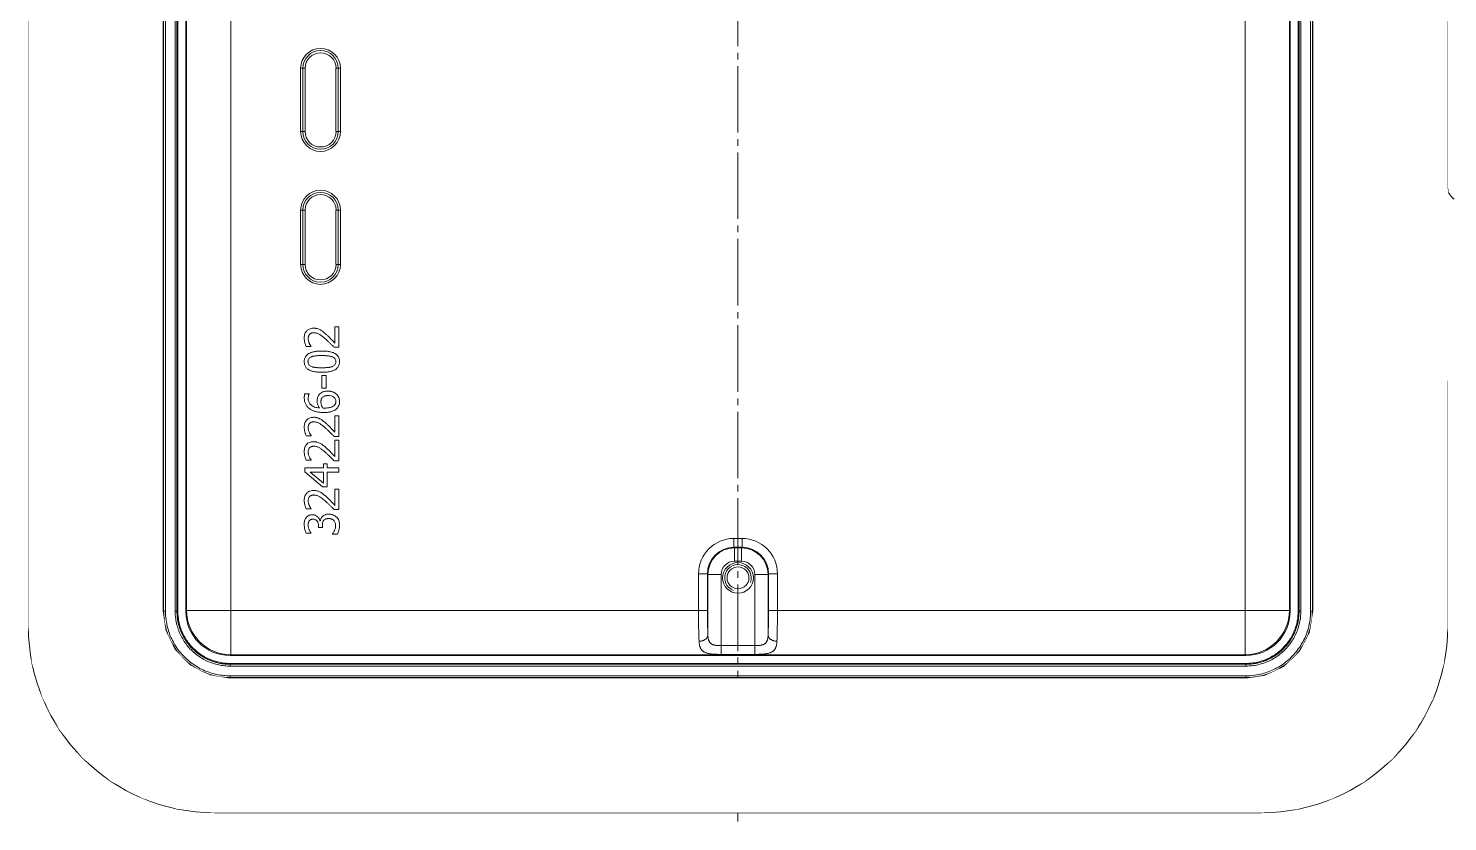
# Model space of a CAD drawing. Header units: millimetres. Extents: x -922 to 949, y -705 to 942.
# Drawn here: x 274.6 to 594.6, y 324.2 to 503.2 of the extents above; entities that cross this region are included whole.
import ezdxf

# ---------------------------------------------------------------- set-up
doc = ezdxf.new("R2010")
doc.units = ezdxf.units.MM
doc.linetypes.add('K5LT_AXLED', pattern=[19.5, 15, -1.5, 1.5, -1.5])
doc.linetypes.add('K5LT_THIN', pattern=[0])

# ---------------------------------------------------------------- blocks, each defined once
blk = doc.blocks.new('WIPEOUTCOLORING1')
for points in [[(274.61, 536.23), (274.61, 368.21), (275.48, 712.73)], [(564.31, 536.23), (564.31, 371.72), (593.81, 712.39)]]:
    blk.add_wipeout(points)
for points in [[(275.48, 712.73), (274.61, 368.21), (277.91, 720.55)], [(593.81, 712.39), (564.31, 371.72), (594.61, 704.24)]]:
    blk.add_wipeout(points)
blk.add_wipeout([(274.61, 368.21), (275.41, 360.06), (277.91, 720.55)])
blk.add_wipeout([(277.91, 720.55), (275.41, 360.06), (281.81, 727.75)])
blk.add_wipeout([(275.41, 360.06), (277.77, 352.23), (281.81, 727.75)])
blk.add_wipeout([(281.81, 727.75), (277.77, 352.23), (287.03, 734.06)])
blk.add_wipeout([(277.77, 352.23), (281.61, 344.99), (287.03, 734.06)])
blk.add_wipeout([(287.03, 734.06), (281.61, 344.99), (293.38, 739.23)])
blk.add_wipeout([(281.61, 344.99), (286.78, 338.65), (293.38, 739.23)])
blk.add_wipeout([(293.38, 739.23), (286.78, 338.65), (300.61, 743.07)])
blk.add_wipeout([(286.78, 338.65), (293.09, 333.42), (300.61, 743.07)])
blk.add_wipeout([(300.61, 743.07), (293.09, 333.42), (304.91, 700.73)])
blk.add_wipeout([(304.91, 700.73), (293.09, 333.42), (304.91, 536.23)])
blk.add_wipeout([(293.09, 333.42), (300.29, 329.52), (304.91, 536.23)])
blk.add_wipeout([(304.91, 536.23), (300.29, 329.52), (304.91, 371.72)])
blk.add_wipeout([(300.29, 329.52), (308.1, 327.1), (304.91, 371.72)])
blk.add_wipeout([(304.91, 371.72), (308.1, 327.1), (305.53, 367.44)])
blk.add_wipeout([(308.1, 327.1), (316.25, 326.23), (305.53, 367.44)])
blk.add_wipeout([(305.53, 367.44), (316.25, 326.23), (307.59, 363.11)])
blk.add_wipeout([(316.25, 326.23), (316.6, 326.23), (307.59, 363.11)])
blk.add_wipeout([(307.59, 363.11), (316.6, 326.23), (310.98, 359.57)])
blk.add_wipeout([(315.33, 357.3), (316.6, 326.23), (320.11, 356.53)])
blk.add_wipeout([(320.11, 356.53), (316.6, 326.23), (434.61, 356.53)])
blk.add_wipeout([(316.6, 326.23), (434.61, 326.23), (434.61, 356.53)])
for points in [[(316.6, 326.23), (315.33, 357.3), (310.98, 359.57)], [(434.61, 356.53), (434.61, 326.23), (549.11, 356.53)]]:
    blk.add_wipeout(points)
blk.add_wipeout([(434.61, 326.23), (552.63, 326.23), (549.11, 356.53)])
blk.add_wipeout([(549.11, 356.53), (552.63, 326.23), (553.4, 357.14)])
blk.add_wipeout([(552.63, 326.23), (560.77, 327.03), (553.4, 357.14)])
blk.add_wipeout([(553.4, 357.14), (560.77, 327.03), (557.73, 359.2)])
blk.add_wipeout([(560.77, 327.03), (568.61, 329.39), (557.73, 359.2)])
blk.add_wipeout([(557.73, 359.2), (568.61, 329.39), (561.27, 362.6)])
blk.add_wipeout([(568.61, 329.39), (575.84, 333.23), (561.27, 362.6)])
blk.add_wipeout([(561.27, 362.6), (575.84, 333.23), (563.54, 366.95)])
blk.add_wipeout([(575.84, 333.23), (582.19, 338.4), (563.54, 366.95)])
blk.add_wipeout([(563.54, 366.95), (582.19, 338.4), (564.31, 371.72)])
blk.add_wipeout([(582.19, 338.4), (587.41, 344.7), (564.31, 371.72)])
blk.add_wipeout([(564.31, 371.72), (587.41, 344.7), (594.61, 704.24)])
blk.add_wipeout([(587.41, 344.7), (591.31, 351.9), (594.61, 704.24)])
blk.add_wipeout([(594.61, 704.24), (591.31, 351.9), (594.61, 648.73)])
blk.add_wipeout([(591.31, 351.9), (593.74, 359.72), (594.61, 648.73)])
blk.add_wipeout([(594.61, 648.73), (593.74, 359.72), (594.63, 648.42)])
blk.add_wipeout([(594.61, 605.14), (593.74, 359.72), (594.61, 536.23)])
blk.add_wipeout([(594.61, 536.23), (593.74, 359.72), (594.61, 467.32)])
blk.add_wipeout([(593.74, 359.72), (594.61, 367.86), (594.61, 467.32)])
blk.add_wipeout([(594.61, 467.32), (594.61, 423.73), (594.76, 466.39)])
blk.add_wipeout([(593.74, 359.72), (594.61, 605.14), (594.63, 648.42)])
blk = doc.blocks.new('U17')
at = {"color": 30, "linetype": 'K5LT_AXLED', "lineweight": 18, "true_color": 0xff8000}
blk.add_line((434.61, 748.23), (434.61, 324.23), dxfattribs=at)
at = {"color": 7, "linetype": 'K5LT_THIN', "lineweight": 18}
for p, q in [((274.61, 368.21), (274.61, 704.24)), ((304.91, 700.73), (304.91, 371.72)), ((305.11, 700.73), (305.11, 371.72)), ((305.51, 700.73), (305.51, 371.72)), ((307.71, 700.73), (307.71, 371.72)), ((308.11, 700.73), (308.11, 371.72)), ((308.31, 700.73), (308.31, 371.72)), ((310.11, 371.72), (310.11, 700.73)), ((310.27, 700.57), (310.27, 371.89)), ((320.27, 700.57), (320.27, 371.89)), ((548.95, 371.89), (548.95, 700.57)), ((558.95, 371.89), (558.95, 700.57)), ((559.11, 700.73), (559.11, 371.72)), ((560.91, 371.72), (560.91, 700.73)), ((561.11, 371.72), (561.11, 700.73)), ((561.51, 371.72), (561.51, 700.73)), ((563.71, 371.72), (563.71, 700.73)), ((564.11, 371.72), (564.11, 700.73)), ((564.31, 371.72), (564.31, 700.73)), ((594.61, 605.14), (594.61, 467.32)), ((335.99, 494.23), (335.99, 479.96)), ((335.99, 494.23), (336.49, 494.23)), ((336.49, 494.23), (336.49, 494.23)), ((336.49, 494.23), (336.49, 479.96)), ((336.49, 494.23), (336.99, 494.23)), ((336.49, 494.23), (336.49, 479.96)), ((336.99, 494.23), (336.99, 479.96)), ((344.46, 494.23), (343.96, 494.23)), ((343.96, 479.96), (343.96, 494.23)), ((344.46, 494.23), (344.46, 494.23)), ((344.96, 494.23), (344.46, 494.23)), ((344.46, 479.96), (344.46, 494.23)), ((344.46, 479.96), (344.46, 494.23)), ((344.96, 479.96), (344.96, 494.23)), ((335.99, 479.96), (336.49, 479.96)), ((336.49, 479.96), (336.49, 479.96)), ((336.49, 479.96), (336.99, 479.96)), ((344.46, 479.96), (343.96, 479.96)), ((344.46, 479.96), (344.46, 479.96)), ((344.96, 479.96), (344.46, 479.96)), ((335.99, 462.23), (335.99, 449.96)), ((335.99, 462.23), (336.49, 462.23)), ((336.49, 462.23), (336.49, 462.23)), ((336.49, 462.23), (336.49, 449.96)), ((336.49, 462.23), (336.99, 462.23)), ((336.49, 462.23), (336.49, 449.96)), ((336.99, 462.23), (336.99, 449.96)), ((343.96, 449.96), (343.96, 462.23)), ((344.46, 462.23), (343.96, 462.23)), ((344.46, 462.23), (344.46, 462.23)), ((344.96, 462.23), (344.46, 462.23)), ((344.46, 449.96), (344.46, 462.23)), ((344.46, 449.96), (344.46, 462.23)), ((344.96, 449.96), (344.96, 462.23)), ((335.99, 449.96), (336.49, 449.96)), ((336.49, 449.96), (336.49, 449.96)), ((336.49, 449.96), (336.99, 449.96)), ((344.46, 449.96), (343.96, 449.96)), ((344.46, 449.96), (344.46, 449.96)), ((344.96, 449.96), (344.46, 449.96)), ((344.61, 435.89), (343.73, 435.89)), ((343.73, 435.89), (343.73, 432.21)), ((344.61, 431.27), (344.61, 435.89)), ((337.26, 431.43), (338.35, 431.43)), ((338.35, 431.43), (338.35, 431.48)), ((343.54, 431.27), (344.61, 431.27)), ((341.73, 424.91), (340.8, 424.91)), ((340.8, 424.91), (340.8, 422.08)), ((341.73, 422.08), (341.73, 424.91)), ((594.61, 423.73), (594.61, 368.21)), ((337.91, 420.74), (336.92, 420.74)), ((337.91, 420.7), (337.91, 420.74)), ((340.8, 422.08), (341.73, 422.08)), ((344.61, 415.78), (343.73, 415.78)), ((343.73, 415.78), (343.73, 412.1)), ((344.61, 411.16), (344.61, 415.78)), ((337.26, 411.32), (338.35, 411.32)), ((338.35, 411.32), (338.35, 411.38)), ((343.54, 411.16), (344.61, 411.16)), ((344.61, 410.28), (343.73, 410.28)), ((343.73, 410.28), (343.73, 406.6)), ((344.61, 405.66), (344.61, 410.28)), ((336.96, 404.08), (336.96, 403.15)), ((341.16, 404.08), (336.96, 404.08)), ((337.26, 405.82), (338.35, 405.82)), ((338.35, 405.82), (338.35, 405.87)), ((341.98, 404.97), (341.16, 404.97)), ((341.16, 404.97), (341.16, 404.08)), ((341.98, 404.08), (341.98, 404.97)), ((344.61, 404.08), (341.98, 404.08)), ((343.54, 405.66), (344.61, 405.66)), ((344.61, 403.11), (344.61, 404.08)), ((336.96, 403.15), (340.9, 399.81)), ((338.17, 403.11), (341.16, 400.59)), ((341.16, 403.11), (338.17, 403.11)), ((341.16, 400.59), (341.16, 403.11)), ((341.98, 403.11), (344.61, 403.11)), ((341.98, 399.81), (341.98, 403.11)), ((340.9, 399.81), (341.98, 399.81)), ((344.61, 399.27), (343.73, 399.27)), ((343.73, 399.27), (343.73, 395.59)), ((344.61, 394.65), (344.61, 399.27)), ((337.26, 394.81), (338.35, 394.81)), ((338.35, 394.81), (338.35, 394.87)), ((343.54, 394.65), (344.61, 394.65)), ((340.04, 390.95), (340.04, 390.62)), ((340.04, 390.62), (340.89, 390.62)), ((340.43, 392.11), (340.36, 392.11)), ((340.89, 390.62), (340.89, 391.04)), ((337.28, 389.3), (338.36, 389.3)), ((338.36, 389.3), (338.36, 389.36)), ((343.21, 389.16), (343.21, 389.09)), ((343.21, 389.09), (344.3, 389.09)), ((435.52, 388.13), (433.7, 388.13)), ((433.7, 388.13), (433.7, 386.13)), ((435.52, 388.13), (435.52, 386.13)), ((433.7, 386.13), (433.82, 386.01)), ((435.52, 386.13), (433.7, 386.13)), ((433.82, 386.01), (433.82, 383.01)), ((435.4, 386.01), (433.82, 386.01)), ((435.52, 386.13), (435.4, 386.01)), ((435.4, 383.01), (435.4, 386.01)), ((435.4, 383.01), (433.82, 383.01)), ((425.71, 380.14), (425.71, 371.89)), ((425.71, 380.14), (427.71, 380.14)), ((427.71, 380.14), (427.83, 380.02)), ((427.71, 380.14), (427.71, 371.89)), ((427.83, 380.02), (427.83, 366.31)), ((430.82, 380.02), (427.83, 380.02)), ((430.82, 380.02), (430.82, 363.95)), ((438.4, 363.95), (438.4, 380.02)), ((441.39, 380.02), (438.4, 380.02)), ((441.51, 380.14), (441.39, 380.02)), ((441.39, 366.31), (441.39, 380.02)), ((441.51, 371.89), (441.51, 380.14)), ((443.51, 380.14), (441.51, 380.14)), ((443.51, 371.89), (443.51, 380.14)), ((304.91, 371.72), (305.11, 371.72)), ((305.11, 371.72), (305.51, 371.72)), ((307.71, 371.72), (308.11, 371.72)), ((308.11, 371.72), (308.31, 371.72)), ((310.27, 371.89), (310.11, 371.72)), ((310.27, 371.89), (320.27, 371.89)), ((320.27, 371.89), (425.71, 371.89)), ((320.27, 371.89), (320.27, 361.89)), ((425.71, 371.89), (427.71, 371.89)), ((443.51, 371.89), (441.51, 371.89)), ((443.51, 371.89), (548.95, 371.89)), ((548.95, 371.89), (558.95, 371.89)), ((548.95, 361.89), (548.95, 371.89)), ((558.95, 371.89), (559.11, 371.72)), ((561.11, 371.72), (560.91, 371.72)), ((561.51, 371.72), (561.11, 371.72)), ((564.11, 371.72), (563.71, 371.72)), ((564.31, 371.72), (564.11, 371.72)), ((320.27, 361.89), (320.11, 361.73)), ((549.11, 361.73), (320.11, 361.73)), ((320.27, 361.89), (548.95, 361.89)), ((430.82, 363.95), (438.4, 363.95)), ((430.82, 361.97), (430.82, 363.95)), ((430.82, 361.97), (438.4, 361.97)), ((438.4, 361.97), (438.4, 363.95)), ((548.95, 361.89), (549.11, 361.73)), ((320.11, 359.93), (549.11, 359.93)), ((320.11, 359.73), (320.11, 359.93)), ((320.11, 359.73), (549.11, 359.73)), ((320.11, 359.33), (320.11, 359.73)), ((320.11, 359.33), (549.11, 359.33)), ((549.11, 359.73), (549.11, 359.93)), ((549.11, 359.33), (549.11, 359.73)), ((320.11, 357.13), (549.11, 357.13)), ((320.11, 356.73), (320.11, 357.13)), ((320.11, 356.73), (549.11, 356.73)), ((320.11, 356.53), (320.11, 356.73)), ((320.11, 356.53), (549.11, 356.53)), ((549.11, 356.73), (549.11, 357.13)), ((549.11, 356.53), (549.11, 356.73)), ((552.63, 326.23), (316.6, 326.23))]:
    blk.add_line(p, q, dxfattribs=at)
for centre, radius in [((288.61, 461.23), 5.25), ((580.61, 461.23), 5.25), ((288.61, 386.23), 5.25), ((580.61, 386.23), 5.25), ((434.61, 379.23), 3.46), ((434.61, 379.23), 2.46), ((335.61, 340.23), 5.25), ((401.61, 340.23), 5.25), ((467.61, 340.23), 5.25), ((533.61, 340.23), 5.25)]:
    blk.add_circle(centre, radius, dxfattribs=at)
for centre, radius, start, end in [((340.48, 494.23), 4.49, 0, 180), ((340.48, 494.23), 3.99, 0, 180), ((340.48, 494.23), 3.99, 0, 180), ((340.48, 494.23), 3.49, 0, 180), ((340.48, 479.96), 4.49, 180, 0), ((340.48, 479.96), 3.99, 180, 0), ((340.48, 479.96), 3.99, 180, 0), ((340.48, 479.96), 3.49, 180, 0), ((340.48, 462.23), 4.49, 0, 180), ((340.48, 462.23), 3.99, 0, 180), ((340.48, 462.23), 3.99, 0, 180), ((340.48, 462.23), 3.49, 0, 180), ((340.48, 449.96), 4.49, 180, 0), ((340.48, 449.96), 3.99, 180, 0), ((340.48, 449.96), 3.99, 180, 0), ((340.48, 449.96), 3.49, 180, 0), ((338.65, 433.76), 1.77, 112.6807, 136.219), ((338.88, 433.2), 2.37, 92.3912, 112.6807), ((338.91, 432.6), 2.97, 91.1794, 92.3912), ((338.91, 432.44), 3.14, 90, 91.1794), ((338.91, 431.84), 3.74, 86.5773, 90), ((338.94, 432.33), 3.25, 82.9064, 86.5773), ((338.96, 432.53), 3.05, 78.9924, 82.9064), ((339.03, 432.85), 2.72, 74.8506, 78.9924), ((338.87, 432.29), 3.3, 68.0487, 74.8506), ((339.01, 432.64), 2.92, 60.8188, 68.0487), ((339.79, 433.35), 2.98, 160.8692, 180), ((340.26, 433.35), 3.45, 180, 188.1958), ((341.42, 433.51), 4.63, 188.1958, 195.2734), ((344.06, 434.23), 7.36, 195.2734, 199.7351), ((338.68, 433.73), 1.81, 136.219, 160.8692), ((339.51, 433.27), 1.82, 171.3594, 180), ((339.77, 433.27), 2.07, 180, 187.3108), ((339.11, 433.33), 1.41, 161.5481, 171.3594), ((340.02, 433.3), 2.33, 187.3108, 194.2011), ((341.74, 433.74), 4.11, 194.2012, 198.1303), ((338.94, 433.39), 1.23, 150.3804, 161.5481), ((341.44, 433.64), 3.79, 198.1303, 202.22), ((338.85, 433.44), 1.14, 138.7435, 150.3804), ((340.4, 433.23), 2.67, 202.4705, 207.345), ((338.73, 433.5), 1, 123.8338, 136.9883), ((340.47, 433.26), 2.75, 207.345, 212.1542), ((338.87, 433.3), 1.25, 112.069, 123.8338), ((338.84, 433.37), 1.17, 105.7275, 112.069), ((338.9, 433.15), 1.4, 99.9162, 105.7275), ((338.93, 433), 1.55, 94.6754, 99.9162), ((338.96, 432.6), 1.95, 90, 94.6754), ((338.96, 432.15), 2.4, 82.6916, 90), ((338.96, 432.14), 2.41, 75.3914, 82.6916), ((338.94, 432.06), 2.49, 68.3287, 75.3914), ((338.82, 431.76), 2.82, 61.6908, 68.3287), ((338.14, 430.5), 4.24, 52.8714, 61.6908), ((338.27, 431.29), 4.46, 56.0079, 60.9087), ((330.85, 420.87), 16.33, 48.3795, 52.8714), ((337.76, 430.53), 5.38, 51.5477, 56.0079), ((333.69, 425.41), 11.91, 49.5296, 51.5477), ((333.26, 424.9), 12.59, 47.5664, 49.5296), ((327.99, 417.56), 20.7, 46.7956, 48.5588), ((328.19, 419.13), 20.26, 45.9963, 47.9896), ((328.54, 418.14), 19.9, 44.9973, 46.7956), ((323.71, 414.49), 26.71, 44.2604, 45.9963), ((284.37, 373.98), 82.36, 44.5627, 44.9973), ((224.73, 318.04), 164.91, 43.9791, 44.2604), ((302.11, 392.71), 57.38, 43.5023, 43.9791), ((339.05, 428.03), 2.24, 151.309, 180), ((338.76, 428.18), 1.91, 120.2031, 151.309), ((339.68, 432.66), 2.71, 199.7351, 207.0863), ((339.29, 427.28), 2.96, 109.215, 120.2031), ((338.7, 428.06), 1.06, 124.9009, 142.391), ((339.06, 427.54), 1.7, 111.0838, 124.9009), ((345.8, 436.61), 9.05, 212.1541, 213.6183), ((341.38, 433.68), 3.74, 213.6183, 215.8951), ((340.03, 425.15), 5.22, 100.9438, 109.215), ((339.32, 426.89), 2.4, 106.4268, 111.3465), ((339.62, 425.9), 3.44, 102.3111, 106.4268), ((339.76, 425.26), 4.09, 98.8507, 102.3111), ((340.37, 423.41), 6.99, 94.7326, 100.9438), ((340, 423.66), 5.7, 95.9207, 98.8507), ((340.36, 420.26), 9.12, 94.0872, 95.9207), ((340.6, 416.87), 12.53, 92.5226, 94.0872), ((340.78, 418.38), 12.03, 90, 94.7326), ((340.69, 414.87), 14.53, 91.1737, 92.5226), ((340.78, 410.21), 19.19, 90, 91.1737), ((340.78, 417.84), 12.58, 85.321, 90), ((340.78, 409.98), 19.42, 88.8324, 90), ((340.88, 414.78), 14.62, 87.4868, 88.8324), ((340.97, 416.83), 12.56, 85.921, 87.4868), ((341.24, 423.38), 7.02, 79.0549, 85.321), ((341.22, 420.31), 9.08, 84.0791, 85.921), ((341.54, 423.44), 5.93, 81.2611, 84.0791), ((341.81, 425.15), 4.2, 77.9126, 81.2611), ((341.6, 425.26), 5.1, 70.4877, 79.0549), ((341.95, 425.83), 3.5, 73.899, 77.9126), ((342.26, 426.89), 2.4, 69.0539, 73.899), ((270.87, 360.67), 101.32, 44.1709, 44.5627), ((342.52, 427.55), 1.69, 55.2339, 69.4096), ((342.4, 427.51), 2.72, 58.743, 70.4877), ((342.9, 428.09), 1.03, 37.0852, 55.2339), ((342.72, 428.04), 2.1, 40.2383, 58.743), ((342.95, 428.23), 1.8, 20.2392, 40.2383), ((342.72, 428.15), 2.04, 9.3348, 20.2392), ((339.6, 428.03), 2.8, 180, 189.2681), ((338.87, 427.91), 2.05, 189.2681, 200.0994), ((338.63, 427.82), 1.8, 200.0994, 220.0664), ((338.85, 428), 2.09, 220.0664, 238.6072), ((339.07, 428.03), 1.41, 163.4969, 180), ((339.05, 428.03), 1.4, 180, 196.5031), ((338.54, 428.18), 0.869, 142.391, 163.4969), ((338.58, 427.89), 0.903, 196.5031, 217.0852), ((339.16, 428.51), 2.68, 238.6072, 250.469), ((338.69, 427.98), 1.05, 217.0852, 234.9149), ((339.09, 428.53), 1.73, 234.9149, 248.7857), ((339.96, 430.78), 5.09, 250.469, 259.0729), ((339.31, 429.11), 2.35, 248.9162, 253.9985), ((339.6, 430.13), 3.41, 253.9985, 258.2182), ((339.74, 430.8), 4.09, 258.2182, 261.7418), ((340.33, 432.69), 7.03, 259.0729, 265.3376), ((339.98, 432.46), 5.78, 261.7418, 264.7074), ((340.46, 437.67), 11, 264.7074, 266.2663), ((340.65, 440.59), 13.94, 266.2663, 267.6514), ((340.79, 438.32), 12.69, 265.3376, 270), ((340.72, 442.26), 15.6, 267.6514, 268.8888), ((340.79, 446), 19.34, 268.8888, 270), ((340.79, 451.41), 24.76, 270, 270.9276), ((340.79, 437.88), 12.25, 270, 274.6981), ((340.91, 444), 17.35, 270.9276, 272.0359), ((341.02, 440.94), 14.28, 272.0359, 273.3819), ((341.22, 432.67), 7.02, 274.6981, 280.9071), ((341.31, 435.97), 9.31, 273.3819, 275.0496), ((341.73, 431.25), 4.57, 275.0496, 278.4447), ((341.84, 430.49), 3.8, 278.4447, 282.1666), ((341.57, 430.88), 5.19, 280.9071, 289.252), ((341.91, 430.18), 3.48, 282.1666, 286.2289), ((342.06, 429.68), 2.96, 286.2289, 290.6339), ((342.52, 428.49), 1.68, 290.1991, 304.2181), ((342.33, 428.7), 2.88, 289.252, 300.4637), ((342.84, 428.01), 1.1, 304.2181, 321.5457), ((343.02, 427.87), 0.877, 321.5457, 343.0606), ((343, 428.17), 0.903, 16.5031, 37.0852), ((342.82, 427.85), 1.9, 300.4637, 331.5601), ((342.51, 428.03), 1.41, 343.0606, 0), ((342.52, 428.03), 1.4, 0, 16.5031), ((342.5, 428.03), 2.26, 331.5601, 0), ((341.99, 428.03), 2.78, 0, 9.3348), ((340.23, 419.96), 3.41, 173.2023, 176.8455), ((341.37, 419.9), 4.55, 176.8455, 180), ((340.64, 419.9), 3.83, 180, 192.3913), ((339.13, 420.09), 2.31, 167.823, 173.2023), ((338.34, 420.26), 1.49, 161.1368, 167.823), ((340.17, 419.76), 2.47, 173.2741, 180), ((339.99, 419.76), 2.29, 180, 197.6111), ((339.73, 419.81), 2.03, 165.8527, 173.2741), ((340.29, 419.67), 2.6, 160.0713, 165.8527), ((338.69, 420.25), 0.905, 150.2626, 160.0713), ((343.44, 419.13), 3.71, 173.299, 180), ((341.99, 419.3), 2.26, 164.701, 173.299), ((341.29, 419.49), 1.53, 152.1307, 164.701), ((342.3, 418.96), 2.67, 142.6114, 152.1307), ((341.71, 419.4), 1.93, 127.1969, 142.2544), ((341.74, 419.35), 1.99, 112.3544, 127.1969), ((343.01, 418.92), 2.44, 168.3128, 174.2392), ((341.6, 419.22), 1, 154.0871, 168.3128), ((341.61, 419.21), 1.02, 139.9726, 154.0871), ((341.88, 418.99), 1.37, 125.7048, 140.1609), ((341.86, 419.05), 2.31, 105.8432, 112.3544), ((341.83, 419.06), 1.27, 110.7119, 125.7048), ((342, 418.57), 2.81, 99.937, 105.8432), ((341.9, 418.86), 1.49, 104.1963, 110.7119), ((342.06, 418.24), 3.15, 94.6629, 99.937), ((342.04, 418.31), 2.06, 98.6549, 104.1963), ((342.1, 417.93), 2.44, 93.9672, 98.6549), ((342.13, 417.36), 4.03, 90, 94.6629), ((342.17, 416.97), 3.41, 90, 93.9672), ((342.13, 417.87), 3.52, 85.2011, 90), ((342.17, 416.76), 3.61, 83.0736, 90), ((342.17, 418.31), 3.08, 80.0718, 85.2011), ((342.34, 418.17), 2.2, 74.1909, 83.0736), ((342.19, 418.47), 2.92, 74.6668, 80.0718), ((342.46, 418.61), 1.74, 63.03, 74.1909), ((342.25, 418.66), 2.72, 69.0657, 74.6668), ((342.21, 418.56), 2.83, 58.4135, 69.0657), ((342.69, 419.06), 1.23, 49.764, 63.03), ((342.59, 418.93), 1.4, 43.9901, 49.764), ((342.7, 419.05), 1.24, 37.847, 43.9901), ((342.78, 419.11), 1.14, 17.9288, 37.847), ((342.57, 419.16), 2.13, 46.1207, 58.4135), ((342.53, 419.02), 1.4, 0, 17.9288), ((342.32, 418.87), 2.51, 35.5022, 46.5187), ((342.6, 419.07), 2.17, 23.6515, 35.5022), ((342.69, 419.11), 2.07, 11.235, 23.6515), ((342.25, 419.02), 2.52, 0, 11.235), ((339.62, 419.67), 2.78, 192.3913, 206.9335), ((339.73, 419.73), 2.9, 206.9335, 220.857), ((339.66, 419.67), 2.81, 220.857, 235.0129), ((339.5, 419.61), 1.77, 197.6111, 217.6341), ((340.16, 420.39), 3.69, 235.0592, 246.2151), ((339.59, 419.68), 1.89, 217.6341, 223.091), ((339.72, 419.8), 2.07, 223.091, 228.3011), ((339.7, 419.78), 2.04, 228.3011, 240.2782), ((340.61, 421.41), 4.81, 246.2151, 255.9873), ((340.09, 420.46), 2.83, 240.2782, 250.443), ((340.32, 421.1), 3.51, 250.443, 258.6868), ((340.88, 422.5), 5.93, 255.9873, 259.9851), ((340.72, 423.08), 5.53, 258.6868, 265.2527), ((342.37, 419.13), 2.65, 180, 189.5687), ((341.86, 419.04), 2.13, 189.5687, 200.2354), ((341.09, 423.64), 7.09, 259.9851, 263.6416), ((342.5, 419.28), 2.81, 200.2354, 208.368), ((342.99, 419.55), 3.37, 208.368, 215.7903), ((341.16, 424.33), 7.78, 263.6416, 266.9726), ((343.15, 418.91), 2.59, 174.2392, 180), ((342.79, 418.91), 2.22, 180, 188.9833), ((342.75, 418.9), 2.18, 188.9833, 198.0436), ((343.15, 419.03), 2.61, 198.0436, 205.662), ((341.25, 425.97), 9.42, 266.9726, 270), ((343.62, 419.26), 3.12, 205.662, 212.6184), ((341.5, 423.4), 5.85, 264.9209, 265.4764), ((341.47, 423), 5.44, 265.4764, 266.0524), ((341.46, 422.8), 5.25, 266.0524, 266.6499), ((341.44, 422.43), 4.87, 266.6499, 267.27), ((341.36, 420.86), 3.3, 267.2699, 268.1841), ((341.25, 425.28), 8.73, 270, 273.3331), ((341.42, 422.76), 5.2, 268.1841, 268.9126), ((341.44, 423.94), 6.38, 268.9126, 269.5065), ((341.47, 426.8), 9.25, 269.5065, 270), ((341.47, 425.04), 7.48, 270, 273.0451), ((341.39, 422.84), 6.29, 273.3331, 277.2599), ((341.6, 422.49), 4.93, 273.0451, 276.7954), ((341.72, 421.51), 3.94, 276.7954, 281.4813), ((341.52, 421.87), 5.31, 277.2599, 281.906), ((342.02, 420.06), 2.46, 281.4813, 287.41), ((341.83, 420.38), 3.79, 281.906, 287.4083), ((341.86, 420.55), 2.98, 287.41, 297.1175), ((341.86, 420.3), 3.7, 287.4083, 298.5267), ((342.63, 419.05), 1.29, 297.1175, 311.8935), ((342.37, 419.34), 1.68, 311.7866, 322.6388), ((342.56, 419), 2.23, 298.5267, 312.8728), ((342.93, 418.92), 0.984, 322.6388, 336.8515), ((342.76, 418.99), 1.17, 336.8515, 348.8283), ((342.58, 419.02), 1.35, 348.8283, 0), ((342.59, 418.98), 2.19, 312.5624, 324.596), ((342.73, 418.89), 2.02, 324.596, 337.1212), ((342.67, 418.91), 2.09, 337.1212, 349.2576), ((342.1, 419.02), 2.67, 349.2576, 0), ((339.79, 413.24), 2.98, 160.8692, 180), ((340.26, 413.24), 3.45, 180, 188.1958), ((338.68, 413.62), 1.81, 136.219, 160.8692), ((338.65, 413.65), 1.77, 112.6807, 136.219), ((339.51, 413.16), 1.82, 171.3594, 180), ((339.77, 413.16), 2.07, 180, 187.3108), ((339.11, 413.22), 1.41, 161.5481, 171.3594), ((340.02, 413.2), 2.33, 187.3108, 194.2011), ((338.94, 413.28), 1.23, 150.3804, 161.5481), ((338.85, 413.33), 1.14, 138.7435, 150.3804), ((338.88, 413.09), 2.37, 92.3912, 112.6807), ((338.73, 413.39), 1, 123.8338, 136.9883), ((338.87, 413.19), 1.25, 112.069, 123.8338), ((338.84, 413.26), 1.17, 105.7275, 112.069), ((338.9, 413.04), 1.4, 99.9162, 105.7275), ((338.93, 412.89), 1.55, 94.6754, 99.9162), ((338.91, 412.49), 2.97, 91.1794, 92.3912), ((338.96, 412.5), 1.95, 90, 94.6754), ((338.91, 412.33), 3.14, 90, 91.1794), ((338.91, 411.73), 3.74, 86.5773, 90), ((338.96, 412.04), 2.4, 82.6916, 90), ((338.94, 412.22), 3.25, 82.9064, 86.5773), ((338.96, 412.03), 2.41, 75.3914, 82.6916), ((338.96, 412.42), 3.05, 78.9924, 82.9064), ((339.03, 412.74), 2.72, 74.8506, 78.9924), ((338.94, 411.95), 2.49, 68.3287, 75.3914), ((338.87, 412.18), 3.3, 68.0487, 74.8506), ((338.82, 411.65), 2.82, 61.6908, 68.3287), ((339.01, 412.53), 2.92, 60.8188, 68.0487), ((338.14, 410.4), 4.24, 52.8714, 61.6908), ((338.27, 411.18), 4.46, 56.0079, 60.9087), ((330.85, 400.76), 16.33, 48.3795, 52.8714), ((337.76, 410.42), 5.38, 51.5477, 56.0079), ((333.69, 405.3), 11.91, 49.5296, 51.5477), ((333.26, 404.79), 12.59, 47.5664, 49.5296), ((327.99, 397.45), 20.7, 46.7956, 48.5588), ((328.19, 399.03), 20.26, 45.9963, 47.9896), ((323.71, 394.39), 26.71, 44.2604, 45.9963), ((224.73, 297.93), 164.91, 43.9791, 44.2604), ((341.42, 413.41), 4.63, 188.1958, 195.2734), ((344.06, 414.13), 7.36, 195.2734, 199.7351), ((339.68, 412.56), 2.71, 199.7351, 207.0863), ((338.65, 408.15), 1.77, 112.6807, 136.219), ((341.74, 413.63), 4.11, 194.2012, 198.1303), ((341.44, 413.53), 3.79, 198.1303, 202.22), ((340.4, 413.12), 2.67, 202.4705, 207.345), ((338.88, 407.59), 2.37, 92.3912, 112.6807), ((340.47, 413.15), 2.75, 207.345, 212.1542), ((345.8, 416.51), 9.05, 212.1541, 213.6183), ((341.38, 413.57), 3.74, 213.6183, 215.8951), ((338.91, 406.99), 2.97, 91.1794, 92.3912), ((338.91, 406.82), 3.14, 90, 91.1794), ((338.91, 406.23), 3.74, 86.5773, 90), ((338.94, 406.71), 3.25, 82.9064, 86.5773), ((338.96, 406.92), 3.05, 78.9924, 82.9064), ((339.03, 407.24), 2.72, 74.8506, 78.9924), ((338.87, 406.67), 3.3, 68.0487, 74.8506), ((339.01, 407.03), 2.92, 60.8188, 68.0487), ((328.54, 398.03), 19.9, 44.9973, 46.7956), ((284.37, 353.87), 82.36, 44.5627, 44.9973), ((270.87, 340.57), 101.32, 44.1709, 44.5627), ((302.11, 372.6), 57.38, 43.5023, 43.9791), ((339.79, 407.73), 2.98, 160.8692, 180), ((340.26, 407.73), 3.45, 180, 188.1958), ((341.42, 407.9), 4.63, 188.1958, 195.2734), ((344.06, 408.62), 7.36, 195.2734, 199.7351), ((338.68, 408.12), 1.81, 136.219, 160.8692), ((339.51, 407.66), 1.82, 171.3594, 180), ((339.77, 407.66), 2.07, 180, 187.3108), ((339.11, 407.72), 1.41, 161.5481, 171.3594), ((340.02, 407.69), 2.33, 187.3108, 194.2011), ((341.74, 408.13), 4.11, 194.2012, 198.1303), ((338.94, 407.78), 1.23, 150.3804, 161.5481), ((341.44, 408.03), 3.79, 198.1303, 202.22), ((338.85, 407.82), 1.14, 138.7435, 150.3804), ((340.4, 407.62), 2.67, 202.4705, 207.345), ((338.73, 407.89), 1, 123.8338, 136.9883), ((338.87, 407.68), 1.25, 112.069, 123.8338), ((338.84, 407.75), 1.17, 105.7275, 112.069), ((338.9, 407.54), 1.4, 99.9162, 105.7275), ((338.93, 407.39), 1.55, 94.6754, 99.9162), ((338.96, 406.99), 1.95, 90, 94.6754), ((338.96, 406.54), 2.4, 82.6916, 90), ((338.96, 406.53), 2.41, 75.3914, 82.6916), ((338.94, 406.45), 2.49, 68.3287, 75.3914), ((338.82, 406.15), 2.82, 61.6908, 68.3287), ((338.14, 404.89), 4.24, 52.8714, 61.6908), ((338.27, 405.68), 4.46, 56.0079, 60.9087), ((330.85, 395.25), 16.33, 48.3795, 52.8714), ((337.76, 404.92), 5.38, 51.5477, 56.0079), ((333.69, 399.8), 11.91, 49.5296, 51.5477), ((333.26, 399.29), 12.59, 47.5664, 49.5296), ((327.99, 391.95), 20.7, 46.7956, 48.5588), ((328.19, 393.52), 20.26, 45.9963, 47.9896), ((328.54, 392.53), 19.9, 44.9973, 46.7956), ((323.71, 388.88), 26.71, 44.2604, 45.9963), ((284.37, 348.37), 82.36, 44.5627, 44.9973), ((224.73, 292.43), 164.91, 43.9791, 44.2604), ((302.11, 367.1), 57.38, 43.5023, 43.9791), ((339.68, 407.05), 2.71, 199.7351, 207.0863), ((340.47, 407.65), 2.75, 207.345, 212.1542), ((345.8, 411), 9.05, 212.1541, 213.6183), ((341.38, 408.07), 3.74, 213.6183, 215.8951), ((270.87, 335.06), 101.32, 44.1709, 44.5627), ((339.79, 396.73), 2.98, 160.8692, 180), ((338.68, 397.11), 1.81, 136.219, 160.8692), ((338.65, 397.14), 1.77, 112.6807, 136.219), ((339.51, 396.65), 1.82, 171.3594, 180), ((339.11, 396.71), 1.41, 161.5481, 171.3594), ((338.94, 396.77), 1.23, 150.3804, 161.5481), ((338.85, 396.82), 1.14, 138.7435, 150.3804), ((338.88, 396.58), 2.37, 92.3912, 112.6807), ((338.73, 396.88), 1, 123.8338, 136.9883), ((338.87, 396.68), 1.25, 112.069, 123.8338), ((338.84, 396.75), 1.17, 105.7275, 112.069), ((338.9, 396.53), 1.4, 99.9162, 105.7275), ((338.93, 396.38), 1.55, 94.6754, 99.9162), ((338.91, 395.98), 2.97, 91.1794, 92.3912), ((338.96, 395.99), 1.95, 90, 94.6754), ((338.91, 395.82), 3.14, 90, 91.1794), ((338.91, 395.22), 3.74, 86.5773, 90), ((338.96, 395.53), 2.4, 82.6916, 90), ((338.94, 395.71), 3.25, 82.9064, 86.5773), ((338.96, 395.52), 2.41, 75.3914, 82.6916), ((338.96, 395.91), 3.05, 78.9924, 82.9064), ((339.03, 396.23), 2.72, 74.8506, 78.9924), ((338.94, 395.44), 2.49, 68.3287, 75.3914), ((338.87, 395.67), 3.3, 68.0487, 74.8506), ((338.82, 395.14), 2.82, 61.6908, 68.3287), ((339.01, 396.02), 2.92, 60.8188, 68.0487), ((338.14, 393.89), 4.24, 52.8714, 61.6908), ((338.27, 394.67), 4.46, 56.0079, 60.9087), ((330.85, 384.25), 16.33, 48.3795, 52.8714), ((337.76, 393.91), 5.38, 51.5477, 56.0079), ((333.69, 388.79), 11.91, 49.5296, 51.5477), ((333.26, 388.28), 12.59, 47.5664, 49.5296), ((328.19, 382.52), 20.26, 45.9963, 47.9896), ((323.71, 377.88), 26.71, 44.2604, 45.9963), ((340.26, 396.73), 3.45, 180, 188.1958), ((341.42, 396.9), 4.63, 188.1958, 195.2734), ((344.06, 397.62), 7.36, 195.2734, 199.7351), ((339.68, 396.05), 2.71, 199.7351, 207.0863), ((339.77, 396.65), 2.07, 180, 187.3108), ((340.02, 396.69), 2.33, 187.3108, 194.2011), ((341.74, 397.12), 4.11, 194.2012, 198.1303), ((341.44, 397.02), 3.79, 198.1303, 202.22), ((340.4, 396.61), 2.67, 202.4705, 207.345), ((340.47, 396.64), 2.75, 207.345, 212.1542), ((345.8, 400), 9.05, 212.1541, 213.6183), ((341.38, 397.06), 3.74, 213.6183, 215.8951), ((327.99, 380.94), 20.7, 46.7956, 48.5588), ((342.28, 391.3), 2.33, 94.52, 99.775), ((342.34, 390.48), 3.15, 90, 94.52), ((328.54, 381.52), 19.9, 44.9973, 46.7956), ((342.34, 390.65), 2.98, 85.0275, 90), ((342.37, 391.04), 2.6, 79.6991, 85.0275), ((284.37, 337.36), 82.36, 44.5627, 44.9973), ((224.73, 281.42), 164.91, 43.9791, 44.2604), ((270.87, 324.06), 101.32, 44.1709, 44.5627), ((302.11, 356.09), 57.38, 43.5023, 43.9791), ((341.06, 391.25), 4.26, 173.2216, 180), ((340.5, 391.25), 3.7, 180, 187.8119), ((339.37, 391.45), 2.56, 164.4715, 173.2216), ((341.61, 391.4), 4.82, 187.8119, 194.653), ((339.07, 391.53), 2.25, 154.5442, 164.4715), ((338.91, 391.61), 2.07, 144.1968, 154.5442), ((338.63, 391.78), 1.74, 129.9714, 143.3446), ((338.49, 391.94), 1.53, 115.7069, 129.9714), ((340.19, 391.17), 2.5, 174.0414, 180), ((339.9, 391.17), 2.2, 180, 187.0118), ((339.75, 391.22), 2.05, 167.4636, 174.0414), ((340.03, 391.19), 2.34, 187.0118, 193.8191), ((338.92, 391.4), 1.2, 156.3269, 167.4636), ((341.34, 391.51), 3.69, 193.8191, 198.144), ((338.88, 391.42), 1.16, 145.0121, 156.3269), ((338.49, 391.95), 1.51, 108.4134, 115.7069), ((338.62, 391.58), 0.855, 130.3201, 144.1654), ((338.56, 391.73), 1.75, 101.6342, 108.4134), ((338.76, 391.42), 1.07, 117.9686, 130.3201), ((338.6, 391.55), 1.93, 95.4838, 101.6342), ((338.65, 391.62), 0.839, 109.9755, 117.9686), ((338.7, 391.49), 0.975, 102.564, 109.9755), ((338.65, 391.05), 2.43, 90, 95.4838), ((338.72, 391.39), 1.09, 95.8893, 102.564), ((338.75, 391.08), 1.39, 90, 95.8893), ((338.65, 391.65), 1.84, 80.2758, 90), ((338.75, 390.7), 1.77, 86.4947, 90), ((338.77, 390.96), 1.52, 82.7048, 86.4947), ((338.69, 391.87), 1.61, 69.8703, 80.2758), ((338.81, 391.26), 1.21, 61.1483, 82.7048), ((338.69, 391.88), 1.6, 59.424, 69.8703), ((338.9, 391.42), 1.03, 37.7691, 61.1483), ((338.58, 391.7), 1.81, 49.592, 59.424), ((338.61, 391.19), 1.4, 16.6084, 37.7691), ((338.48, 391.59), 1.96, 31.8948, 49.592), ((337.78, 390.95), 2.26, 0, 16.6084), ((338.72, 391.74), 1.68, 12.755, 31.8948), ((342.53, 391.7), 2.13, 162.4833, 168.9161), ((343.48, 391.39), 3.14, 157.1788, 162.4833), ((341.98, 392.03), 1.51, 146.2383, 157.1788), ((342.24, 391.85), 1.82, 136.2737, 146.2383), ((344.45, 391.04), 3.56, 174.5992, 180), ((343.62, 391.12), 2.73, 168.4315, 174.5992), ((341.95, 392.13), 1.42, 123.5536, 136.2686), ((342.36, 391.38), 1.44, 156.8822, 168.4315), ((342.07, 391.5), 1.13, 143.8286, 156.8822), ((341.91, 391.62), 0.921, 127.9689, 143.8286), ((342.26, 391.67), 1.97, 112.7751, 123.5536), ((342.05, 391.44), 1.16, 113.8233, 127.9689), ((342.09, 392.06), 1.55, 105.8478, 112.7751), ((342.03, 391.5), 1.09, 106.2056, 113.8233), ((342.22, 391.61), 2.01, 99.775, 105.8478), ((342.15, 391.07), 1.54, 99.7945, 106.2056), ((342.2, 390.76), 1.85, 94.4504, 99.7945), ((342.27, 389.94), 2.67, 90, 94.4504), ((342.27, 389.61), 3, 86.0341, 90), ((342.33, 390.51), 2.1, 81.2931, 86.0341), ((342.38, 390.86), 1.75, 75.6131, 81.2931), ((342.51, 391.36), 1.23, 68.8343, 75.6131), ((342.4, 391.17), 2.46, 74.0763, 79.6991), ((342.38, 391.03), 1.59, 58.4243, 68.8343), ((342.44, 391.33), 2.29, 68.2494, 74.0763), ((342.32, 390.93), 1.71, 48.3756, 58.4243), ((342.38, 391.18), 2.46, 57.4902, 68.2494), ((342.7, 391.38), 1.12, 32.3734, 47.6799), ((342.58, 391.3), 1.26, 17.9757, 32.3734), ((340.82, 391.16), 3.07, 337.9622, 348.5581), ((342.42, 391.24), 2.38, 46.5552, 57.4902), ((341.77, 391.04), 2.11, 9.2511, 17.9757), ((341.25, 391.07), 2.63, 348.5581, 0), ((342, 391.07), 1.88, 0, 9.2511), ((342.66, 391.47), 2.06, 33.8756, 46.9522), ((342.53, 391.38), 2.22, 21.2715, 33.8756), ((342.33, 391.3), 2.43, 9.7243, 21.2715), ((340.14, 391.15), 4.63, 345.9057, 352.9083), ((341.35, 391.13), 3.42, 0, 9.7243), ((340.25, 391.13), 4.52, 352.9083, 0), ((342.7, 391.69), 5.94, 194.653, 200.2051), ((339.43, 390.48), 2.46, 200.2051, 208.8465), ((341.42, 391.53), 3.78, 198.144, 202.4198), ((341.26, 391.51), 3.62, 203.0596, 207.1989), ((340.13, 390.93), 2.35, 207.1989, 212.3398), ((347.68, 395.71), 11.29, 212.3399, 213.4105), ((344.46, 393.58), 7.42, 213.4105, 214.7311), ((341.14, 390.7), 2.58, 323.2802, 331.9886), ((338.59, 392.06), 5.48, 331.9886, 337.9622), ((341.48, 390.55), 3.17, 332.608, 340.2336), ((339.08, 391.41), 5.73, 340.2336, 345.9057), ((434.61, 379.23), 3, 340, 250)]:
    blk.add_arc(centre, radius, start, end, dxfattribs=at)
for centre, major_axis, ratio, start_param, end_param in [((597.61, 467.32), (-2.6, -1.5), 0.999543, 5.759784, 6.806586), ((433.72, 380.12), (5.67, -5.67), 0.997265, 2.357564, 3.925621), ((435.5, 380.12), (-5.67, -5.67), 0.997265, 2.357564, 3.925621), ((433.72, 380.12), (4.26, -4.26), 0.995452, 2.357564, 3.925621), ((433.83, 380.01), (4.24, -4.24), 0.999996, 2.357564, 3.925621), ((435.39, 380.01), (-4.24, -4.24), 0.999996, 2.357564, 3.925621), ((435.5, 380.12), (-4.26, -4.26), 0.995452, 2.357564, 3.925621), ((433.83, 380.01), (2.13, -2.13), 0.997265, 2.357564, 3.925621), ((435.39, 380.01), (-2.13, -2.13), 0.997265, 2.357564, 3.925621), ((320.11, 371.73), (-7.08, -7.08), 0.999315, 5.49813, 7.068241), ((320.27, 371.89), (7.07, -7.07), 0.999315, 3.927333, 5.497445), ((426.13, 371.89), (0, 10), 0.041926, 1.570796, 2.341687), ((428.13, 371.89), (0, 8), 0.052408, 1.570796, 2.341687), ((441.09, 371.89), (0, 8), 0.052408, 3.941498, 4.712389), ((443.09, 371.89), (0, 10), 0.041926, 3.941498, 4.712389), ((548.95, 371.89), (7.07, 7.07), 0.999315, 3.927333, 5.497445), ((549.11, 371.73), (7.08, -7.08), 0.999315, 5.49813, 7.068241), ((316.63, 368.24), (29.72, 29.72), 0.999315, 2.356537, 3.926648), ((552.6, 368.24), (-29.72, 29.72), 0.999315, 2.356537, 3.926648)]:
    blk.add_ellipse(centre, major_axis=major_axis, ratio=ratio, start_param=start_param, end_param=end_param, dxfattribs=at)
for points, knots in [([(304.91, 371.72), (304.91, 371.03), (305, 369.73), (305.36, 367.93), (305.88, 366.31), (306.55, 364.79), (307.4, 363.33), (308.42, 361.97), (309.57, 360.73), (310.86, 359.63), (312.26, 358.68), (313.76, 357.88), (315.33, 357.27), (316.93, 356.83), (318.53, 356.58), (319.59, 356.53), (320.11, 356.53)], [0, 0, 0, 0, 1.481184, 2.772841, 3.925547, 5.108152, 6.325936, 7.526687, 8.731433, 9.935063, 11.138743, 12.342599, 13.551154, 14.73502, 15.8862, 17, 17, 17, 17]), ([(305.11, 371.72), (305.11, 371.04), (305.2, 369.76), (305.55, 367.98), (306.06, 366.38), (306.73, 364.88), (307.57, 363.44), (308.57, 362.09), (309.71, 360.87), (310.98, 359.79), (312.36, 358.85), (313.84, 358.07), (315.39, 357.46), (316.97, 357.03), (318.55, 356.78), (319.59, 356.73), (320.11, 356.73)], [0, 0, 0, 0, 1.481196, 2.772867, 3.925589, 5.108215, 6.326026, 7.526808, 8.731586, 9.935248, 11.13896, 12.342845, 13.551423, 14.735307, 15.886395, 17, 17, 17, 17]), ([(305.51, 371.72), (305.51, 371.06), (305.6, 369.81), (305.94, 368.08), (306.44, 366.52), (307.09, 365.06), (307.9, 363.66), (308.88, 362.35), (309.99, 361.16), (311.22, 360.1), (312.57, 359.19), (314.01, 358.43), (315.52, 357.84), (317.06, 357.42), (318.59, 357.18), (319.61, 357.13), (320.11, 357.13)], [0, 0, 0, 0, 0.136805, 0.256106, 0.362574, 0.471805, 0.584287, 0.695196, 0.806475, 0.917651, 1.028831, 1.140027, 1.251655, 1.361001, 1.467297, 1.570111, 1.570111, 1.570111, 1.570111]), ([(307.71, 371.72), (307.71, 371.16), (307.78, 370.1), (308.08, 368.63), (308.5, 367.31), (309.05, 366.06), (309.74, 364.87), (310.57, 363.76), (311.51, 362.75), (312.56, 361.85), (313.71, 361.08), (314.93, 360.43), (316.21, 359.93), (317.52, 359.58), (318.82, 359.37), (319.68, 359.33), (320.11, 359.33)], [0, 0, 0, 0, 0.136824, 0.256143, 0.362632, 0.47189, 0.584407, 0.695355, 0.806675, 0.917893, 1.029113, 1.140346, 1.252002, 1.361373, 1.467551, 1.570111, 1.570111, 1.570111, 1.570111]), ([(308.11, 371.72), (308.11, 371.22), (308.14, 370.72), (308.27, 369.72), (308.36, 369.23), (308.61, 368.25), (308.77, 367.77), (309.14, 366.84), (309.35, 366.38), (309.84, 365.5), (310.11, 365.08), (310.7, 364.26), (311.02, 363.88), (311.71, 363.14), (312.08, 362.8), (312.85, 362.16), (313.26, 361.86), (314.11, 361.32), (314.55, 361.08), (315.46, 360.65), (315.93, 360.47), (316.89, 360.16), (317.37, 360.03), (318.36, 359.85), (318.86, 359.78), (319.61, 359.74), (319.86, 359.73), (320.11, 359.73)], [0, 0, 0, 0, 0.080041, 0.080041, 0.160083, 0.160083, 0.240124, 0.240124, 0.320165, 0.320165, 0.400206, 0.400206, 0.480248, 0.480248, 0.560289, 0.560289, 0.64033, 0.64033, 0.720372, 0.720372, 0.800413, 0.800413, 0.880454, 0.880454, 0.960495, 0.960495, 1, 1, 1, 1]), ([(308.11, 371.72), (308.11, 371.18), (308.18, 370.15), (308.46, 368.73), (308.87, 367.45), (309.41, 366.25), (310.08, 365.09), (310.88, 364.02), (311.79, 363.04), (312.81, 362.17), (313.91, 361.42), (315.1, 360.8), (316.34, 360.31), (317.6, 359.97), (318.86, 359.77), (319.7, 359.73), (320.11, 359.73)], [0, 0, 0, 0, 1.481478, 2.773412, 3.926455, 5.109484, 6.327813, 7.529166, 8.734559, 9.938842, 11.143149, 12.347583, 13.556583, 14.740825, 15.890165, 17, 17, 17, 17]), ([(308.31, 371.72), (308.31, 371.19), (308.38, 370.18), (308.66, 368.78), (309.06, 367.52), (309.59, 366.34), (310.25, 365.2), (311.03, 364.15), (311.93, 363.19), (312.93, 362.33), (314.02, 361.59), (315.18, 360.98), (316.4, 360.5), (317.65, 360.16), (318.88, 359.97), (319.7, 359.93), (320.11, 359.93)], [0, 0, 0, 0, 1.481504, 2.773462, 3.926531, 5.109595, 6.327968, 7.529369, 8.734814, 9.93915, 11.143508, 12.347987, 13.557024, 14.741296, 15.890487, 17, 17, 17, 17]), ([(549.11, 359.73), (549.62, 359.73), (550.12, 359.76), (551.12, 359.89), (551.61, 359.98), (552.59, 360.23), (553.07, 360.39), (554, 360.76), (554.46, 360.97), (555.34, 361.46), (555.76, 361.73), (556.58, 362.32), (556.96, 362.64), (557.7, 363.33), (558.04, 363.69), (558.68, 364.47), (558.98, 364.88), (559.52, 365.73), (559.76, 366.17), (560.19, 367.08), (560.37, 367.55), (560.68, 368.5), (560.81, 368.99), (560.99, 369.98), (561.06, 370.48), (561.1, 371.23), (561.11, 371.48), (561.11, 371.72)], [0, 0, 0, 0, 0.080041, 0.080041, 0.160083, 0.160083, 0.240124, 0.240124, 0.320165, 0.320165, 0.400206, 0.400206, 0.480248, 0.480248, 0.560289, 0.560289, 0.64033, 0.64033, 0.720372, 0.720372, 0.800413, 0.800413, 0.880454, 0.880454, 0.960495, 0.960495, 1, 1, 1, 1]), ([(549.11, 356.73), (549.8, 356.73), (551.08, 356.82), (552.86, 357.17), (554.46, 357.68), (555.96, 358.35), (557.4, 359.19), (558.74, 360.19), (559.97, 361.33), (561.05, 362.6), (561.99, 363.98), (562.77, 365.46), (563.38, 367.01), (563.81, 368.59), (564.06, 370.16), (564.11, 371.21), (564.11, 371.72)], [0, 0, 0, 0, 1.481196, 2.772867, 3.925589, 5.108215, 6.326026, 7.526808, 8.731586, 9.935248, 11.13896, 12.342845, 13.551423, 14.735307, 15.886395, 17, 17, 17, 17]), ([(549.11, 359.73), (549.66, 359.73), (550.69, 359.8), (552.11, 360.08), (553.39, 360.49), (554.59, 361.02), (555.74, 361.7), (556.82, 362.5), (557.8, 363.41), (558.67, 364.43), (559.42, 365.53), (560.04, 366.72), (560.53, 367.96), (560.87, 369.22), (561.07, 370.48), (561.11, 371.31), (561.11, 371.72)], [0, 0, 0, 0, 1.481478, 2.773412, 3.926455, 5.109484, 6.327813, 7.529166, 8.734559, 9.938842, 11.143149, 12.347583, 13.556583, 14.740825, 15.890165, 17, 17, 17, 17]), ([(549.11, 359.93), (549.65, 359.93), (550.66, 360), (552.06, 360.28), (553.32, 360.68), (554.5, 361.2), (555.63, 361.86), (556.69, 362.65), (557.65, 363.55), (558.51, 364.55), (559.25, 365.64), (559.86, 366.8), (560.34, 368.02), (560.67, 369.26), (560.87, 370.5), (560.91, 371.32), (560.91, 371.72)], [0, 0, 0, 0, 1.481504, 2.773462, 3.926531, 5.109595, 6.327968, 7.529369, 8.734814, 9.93915, 11.143508, 12.347987, 13.557024, 14.741296, 15.890487, 17, 17, 17, 17]), ([(549.11, 356.53), (549.81, 356.53), (551.11, 356.62), (552.91, 356.98), (554.53, 357.49), (556.05, 358.17), (557.51, 359.02), (558.87, 360.03), (560.11, 361.19), (561.21, 362.47), (562.16, 363.87), (562.95, 365.37), (563.57, 366.94), (564, 368.55), (564.26, 370.14), (564.31, 371.2), (564.31, 371.72)], [0, 0, 0, 0, 1.481184, 2.772841, 3.925547, 5.108152, 6.325936, 7.526687, 8.731433, 9.935063, 11.138743, 12.342599, 13.551154, 14.73502, 15.8862, 17, 17, 17, 17]), ([(549.11, 359.33), (549.68, 359.33), (550.74, 359.4), (552.21, 359.69), (553.53, 360.12), (554.78, 360.67), (555.97, 361.36), (557.08, 362.19), (558.09, 363.13), (558.98, 364.18), (559.76, 365.32), (560.41, 366.55), (560.91, 367.83), (561.26, 369.14), (561.47, 370.44), (561.51, 371.3), (561.51, 371.72)], [0, 0, 0, 0, 0.136824, 0.256143, 0.362632, 0.47189, 0.584407, 0.695355, 0.806675, 0.917893, 1.029113, 1.140346, 1.252002, 1.361373, 1.467551, 1.570111, 1.570111, 1.570111, 1.570111]), ([(549.11, 357.13), (549.78, 357.13), (551.03, 357.21), (552.76, 357.56), (554.32, 358.06), (555.78, 358.7), (557.18, 359.52), (558.49, 360.5), (559.68, 361.61), (560.73, 362.84), (561.65, 364.19), (562.41, 365.63), (563, 367.13), (563.42, 368.67), (563.66, 370.21), (563.71, 371.22), (563.71, 371.72)], [0, 0, 0, 0, 0.136805, 0.256106, 0.362574, 0.471805, 0.584287, 0.695196, 0.806475, 0.917651, 1.028831, 1.140027, 1.251655, 1.361001, 1.467297, 1.570111, 1.570111, 1.570111, 1.570111]), ([(425.83, 364.92), (425.94, 364.92), (426.16, 364.94), (426.45, 365), (426.7, 365.08), (426.94, 365.18), (427.15, 365.3), (427.34, 365.43), (427.5, 365.58), (427.63, 365.75), (427.74, 365.93), (427.8, 366.12), (427.82, 366.25), (427.83, 366.31)], [0, 0, 0, 0, 1.548994, 2.900243, 4.099973, 5.318357, 6.558573, 7.77093, 8.983361, 10.204, 11.412244, 12.681348, 14, 14, 14, 14]), ([(425.83, 364.92), (425.84, 364.78), (425.85, 364.53), (425.9, 364.2), (425.96, 363.91), (426.04, 363.65), (426.13, 363.43), (426.23, 363.23), (426.34, 363.07), (426.45, 362.94), (426.57, 362.82), (426.7, 362.71), (426.85, 362.6), (427.03, 362.49), (427.25, 362.39), (427.52, 362.29), (427.82, 362.2), (428.11, 362.14), (428.38, 362.1), (428.63, 362.07), (428.88, 362.04), (429.15, 362.02), (429.43, 362), (429.69, 361.99), (429.92, 361.98), (430.11, 361.98), (430.27, 361.97), (430.43, 361.97), (430.61, 361.97), (430.74, 361.97), (430.82, 361.97)], [0, 0, 0, 0, 2.028481, 3.786412, 5.352339, 6.855023, 8.329739, 9.582325, 10.741547, 11.745245, 12.709035, 13.672902, 14.677471, 15.791716, 17.0742, 18.500557, 19.959169, 21.246573, 22.33174, 23.257315, 24.172469, 25.180886, 26.232257, 27.201866, 27.970809, 28.589394, 29.131964, 29.659126, 30.179227, 31, 31, 31, 31]), ([(427.83, 366.31), (427.83, 366.16), (427.85, 365.9), (427.89, 365.57), (427.95, 365.32), (428.01, 365.12), (428.08, 364.95), (428.16, 364.79), (428.25, 364.66), (428.35, 364.54), (428.48, 364.42), (428.62, 364.32), (428.78, 364.23), (428.96, 364.16), (429.13, 364.11), (429.3, 364.07), (429.47, 364.04), (429.67, 364.01), (429.88, 363.99), (430.11, 363.97), (430.36, 363.96), (430.6, 363.95), (430.75, 363.95), (430.82, 363.95)], [0, 0, 0, 0, 2.163604, 3.899663, 5.205927, 6.403401, 7.530378, 8.610457, 9.621058, 10.657732, 11.700095, 12.782848, 13.947417, 15.063315, 16.068603, 16.907504, 17.805915, 18.764499, 19.785325, 20.796974, 22.01537, 23.091362, 24, 24, 24, 24]), ([(441.39, 366.31), (441.39, 366.16), (441.37, 365.9), (441.33, 365.57), (441.27, 365.32), (441.21, 365.12), (441.14, 364.95), (441.06, 364.79), (440.97, 364.66), (440.87, 364.54), (440.75, 364.42), (440.6, 364.32), (440.44, 364.23), (440.26, 364.16), (440.09, 364.11), (439.92, 364.07), (439.75, 364.04), (439.56, 364.01), (439.35, 363.99), (439.11, 363.97), (438.86, 363.96), (438.62, 363.95), (438.47, 363.95), (438.4, 363.95)], [0, 0, 0, 0, 2.163604, 3.899663, 5.205927, 6.403401, 7.530378, 8.610457, 9.621058, 10.657732, 11.700095, 12.782848, 13.947417, 15.063315, 16.068603, 16.907504, 17.805915, 18.764499, 19.785325, 20.796974, 22.01537, 23.091362, 24, 24, 24, 24]), ([(443.39, 364.92), (443.38, 364.78), (443.37, 364.53), (443.32, 364.2), (443.26, 363.91), (443.18, 363.65), (443.09, 363.43), (442.99, 363.23), (442.88, 363.07), (442.77, 362.94), (442.65, 362.82), (442.52, 362.71), (442.37, 362.6), (442.19, 362.49), (441.97, 362.39), (441.7, 362.29), (441.4, 362.2), (441.11, 362.14), (440.84, 362.1), (440.59, 362.07), (440.34, 362.04), (440.08, 362.02), (439.79, 362), (439.53, 361.99), (439.3, 361.98), (439.12, 361.98), (438.95, 361.97), (438.79, 361.97), (438.61, 361.97), (438.48, 361.97), (438.4, 361.97)], [0, 0, 0, 0, 2.028481, 3.786412, 5.352339, 6.855023, 8.329739, 9.582325, 10.741547, 11.745245, 12.709035, 13.672902, 14.677471, 15.791716, 17.0742, 18.500557, 19.959169, 21.246573, 22.33174, 23.257315, 24.172469, 25.180886, 26.232257, 27.201866, 27.970809, 28.589394, 29.131964, 29.659126, 30.179227, 31, 31, 31, 31]), ([(443.39, 364.92), (443.28, 364.92), (443.07, 364.94), (442.77, 365), (442.52, 365.08), (442.29, 365.18), (442.07, 365.3), (441.88, 365.43), (441.72, 365.58), (441.59, 365.75), (441.49, 365.93), (441.42, 366.12), (441.4, 366.25), (441.39, 366.31)], [0, 0, 0, 0, 1.548994, 2.900243, 4.099973, 5.318357, 6.558573, 7.77093, 8.983363, 10.204004, 11.412249, 12.681352, 14, 14, 14, 14])]:
    blk.add_open_spline(points, degree=3, knots=knots, dxfattribs=at)
blk.add_blockref('WIPEOUTCOLORING1', (0, 0))
blk = doc.blocks.new('U16')
blk.add_blockref('U17', (0, 0))

msp = doc.modelspace()

# ---------------------------------------------------------------- block references
msp.add_blockref('U16', (0, 0))

doc.saveas('drawing.dxf')
